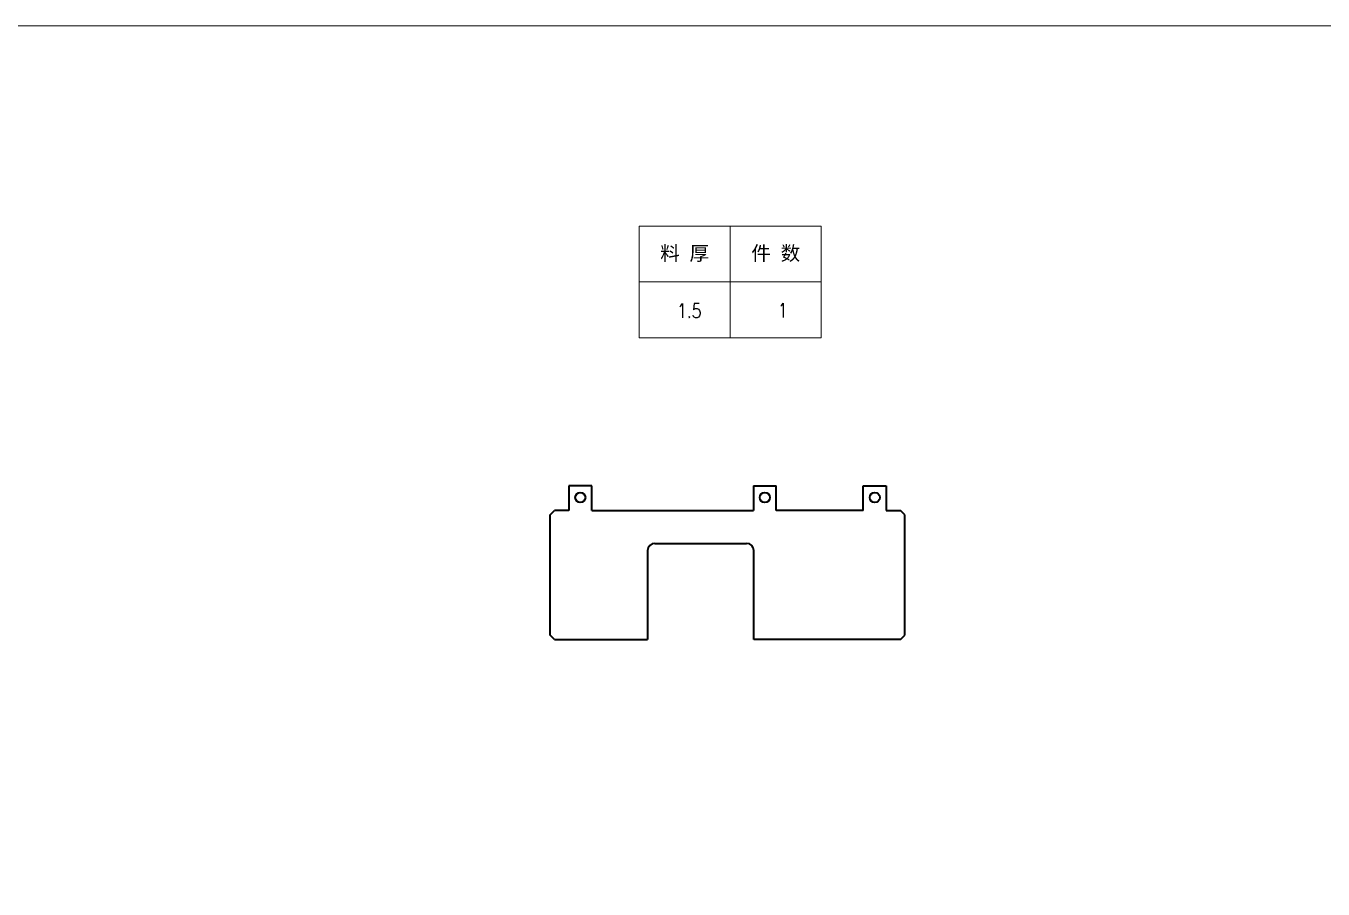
# Model space of a CAD drawing. Extents: x 337 to 133961, y -16604 to 10647.
# Drawn here: x 59801 to 60705, y 4499 to 5101 of the extents above; entities that cross this region are included whole.
import ezdxf
from ezdxf.enums import TextEntityAlignment as Align

# ---------------------------------------------------------------- set-up
doc = ezdxf.new("R2010")
doc.units = 0
doc.layers.get('0').update_dxf_attribs({"linetype": 'CONTINUOUS'})
doc.layers.add('DIM', color=71, linetype='CONTINUOUS', lineweight=13)
doc.styles.add('DIM', font='romans.shx', dxfattribs={"width": 0.8, "bigfont": 'bigfont.shx'})
doc.styles.get("Standard").update_dxf_attribs({"font": 'txt.shx', "bigfont": 'bigfont.shx'})

# ---------------------------------------------------------------- blocks, each defined once
blk = doc.blocks.new('*T470')
at = {"color": 0, "linetype": 'ByBlock', "lineweight": -2, "transparency": 16777216}
for p, q in [((0, 0), (127, 0)), ((0, 0), (0, -78)), ((63.5, 0), (63.5, -78)), ((127, 0), (127, -78)), ((0, -39), (127, -39)), ((0, -78), (127, -78))]:
    blk.add_line(p, q, dxfattribs=at)
at = {"color": 0, "transparency": 16777216, "char_height": 10, "width": 60.5, "attachment_point": 5}
for s, insert in [('{\\fSimSun|b0|i0|c134|p2;料 厚}', (31.75, -19.5)), ('{\\fSimSun|b0|i0|c134|p2;件 数}', (95.25, -19.5))]:
    blk.add_mtext(s, dxfattribs=dict(at, insert=insert))
blk = doc.blocks.new('拆图参数')
blk.add_blockref('*T470', (-63.5, 78))
at = {"style": 'DIM', "width": 0.8}
blk.add_attdef('6', text='', height=10, dxfattribs=at).set_placement((-37.13, 18.91), align=Align.MIDDLE_LEFT)
blk.add_attdef('1', text='', height=10, dxfattribs=at).set_placement((36.65, 19.27), align=Align.MIDDLE_CENTER)

msp = doc.modelspace()

# ---------------------------------------------------------------- linework, layer by layer
at = {"color": 7, "lineweight": 35, "ltscale": 0.425}
for p, q in [((60179.708, 4780.248), (60179.708, 4763.248)), ((60195.708, 4763.248), (60195.708, 4780.248)), ((60308.308, 4780.248), (60308.308, 4763.248)), ((60324.308, 4763.248), (60324.308, 4780.248)), ((60384.908, 4763.248), (60384.908, 4780.248)), ((60400.908, 4780.248), (60400.908, 4763.248))]:
    msp.add_line(p, q, dxfattribs=at)
at = {"color": 7, "lineweight": 35, "ltscale": 0.4}
for p, q in [((60195.708, 4780.248), (60179.708, 4780.248)), ((60308.308, 4780.248), (60324.308, 4780.248)), ((60384.908, 4780.248), (60400.908, 4780.248))]:
    msp.add_line(p, q, dxfattribs=at)
at = {"color": 7, "lineweight": 35, "ltscale": 0.106066}
for p, q in [((60166.708, 4760.248), (60169.708, 4763.248)), ((60413.908, 4760.248), (60410.908, 4763.248)), ((60169.708, 4673.248), (60166.708, 4676.248)), ((60410.908, 4673.248), (60413.908, 4676.248))]:
    msp.add_line(p, q, dxfattribs=at)
at = {"color": 7, "lineweight": 35}
for p, q in [((60166.708, 4676.248), (60166.708, 4760.248)), ((60413.908, 4676.248), (60413.908, 4760.248)), ((60239.608, 4740.248), (60303.608, 4740.248)), ((60234.608, 4735.248), (60234.608, 4673.248)), ((60308.608, 4673.248), (60308.608, 4735.248))]:
    msp.add_line(p, q, dxfattribs=at)
at = {"color": 7, "lineweight": 35, "ltscale": 0.25}
for p, q in [((60179.708, 4763.248), (60169.708, 4763.248)), ((60400.908, 4763.248), (60410.908, 4763.248))]:
    msp.add_line(p, q, dxfattribs=at)
at = {"color": 7, "lineweight": 35, "ltscale": 0.075}
for p, q in [((60195.708, 4763.248), (60308.308, 4763.248)), ((60384.908, 4763.248), (60324.308, 4763.248)), ((60169.708, 4673.248), (60234.608, 4673.248)), ((60410.908, 4673.248), (60308.608, 4673.248))]:
    msp.add_line(p, q, dxfattribs=at)
at = {"color": 7, "lineweight": 35}
for centre in [(60187.708, 4772.248), (60316.308, 4772.248), (60392.908, 4772.248)]:
    msp.add_circle(centre, 3.5, dxfattribs=at)
for centre, start, end in [((60239.608, 4735.248), 90, 180), ((60303.608, 4735.248), 0, 90)]:
    msp.add_arc(centre, 5, start, end, dxfattribs=at)
at = {"layer": 'DIM', "color": 1}
msp.add_lwpolyline([(54747.954, 5100.967), (67664.626, 5100.967), (67664.626, 2351.005), (54747.954, 2351.005)], close=True, dxfattribs=at)

# ---------------------------------------------------------------- block references
msp.add_blockref('拆图参数', (60292.166, 4883.462), dxfattribs=at).add_auto_attribs({'1': '1', '6': '1.5'})

doc.saveas('drawing.dxf')
